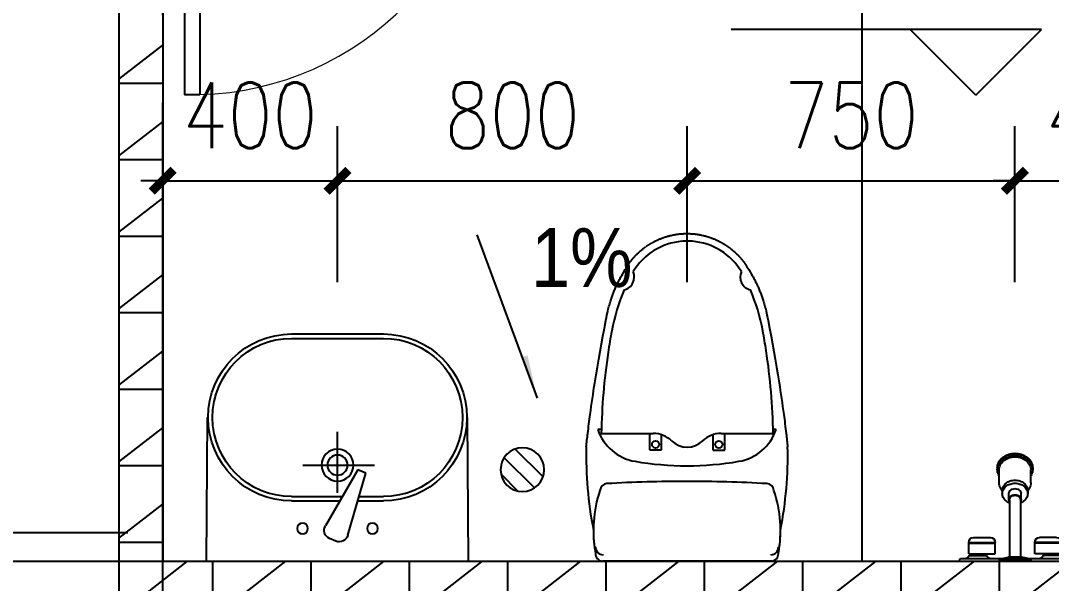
# Model space of a CAD drawing. Extents: x 718358 to 1668613, y -348838 to -159582.
# Drawn here: x 780510 to 782868, y -332244 to -330957 of the extents above; entities that cross this region are included whole.
import ezdxf

# ---------------------------------------------------------------- set-up
doc = ezdxf.new("R2010")
doc.units = 0
doc.header["$LTSCALE"] = 1000
doc.linetypes.add('DOTE', pattern=[2.42, 2, -0.2, 0.02, -0.2])
for name, color, linetype in [('建-厨卫用具', 66, 'Continuous'), ('建-墙体', 2, 'Continuous'), ('建-家具', 251, 'Continuous'), ('建-尺寸', 73, 'Continuous'), ('建-影线', 8, 'Continuous'), ('建-标高', 3, 'Continuous'), ('建-符号', 3, 'Continuous'), ('建-轴网', 14, 'DOTE'), ('建-门窗', 4, 'Continuous'), ('建-门窗-编号', 7, 'Continuous')]:
    doc.layers.add(name, color=color, linetype=linetype)
doc.styles.add('_TCH_DIM', font='gt单线西文.shx', dxfattribs={"width": 0.8, "bigfont": 'gt单线中文.shx'})
doc.styles.add('_TCH_WINDOW', font='gt单线西文.shx', dxfattribs={"height": 3.5, "bigfont": 'gt单线中文.shx'})
doc.styles.add('DIM_FONT', font='SIMPLEX.shx', dxfattribs={"width": 0.8, "bigfont": 'GBCBIG.shx'})
doc.dimstyles.new('DIMN50', dxfattribs={"dimscale": 0.5, "dimtxt": 300, "dimasz": 100, "dimexe": 250, "dimexo": 300, "dimgap": 150, "dimtad": 1, "dimdec": 0, "dimzin": 0, "dimdsep": 46, "dimtxsty": 'DIM_FONT', "dimblk": 'ARCHTICK', "dimcen": 0.09, "dimdle": 1, "dimclrt": 7, "dimazin": 2, "dimtfac": 1, "dimtdec": 0, "dimtix": 1, "dimtmove": 2, "dimatfit": 3, "dimldrblk": 'ARCHTICK', "dimfxl": 1, "dimtolj": 1, "dimtzin": 0, "dimarcsym": 0})
pattern_1 = [(0, (0, 0), (0, 175), []), (37.875, (200, 0), (-84.807639, 109.038328), []), (90, (200, 0), (-225, 1e-14), [])]

# ---------------------------------------------------------------- blocks, each defined once
blk = doc.blocks.new('454545646857')
at = {"layer": '建-家具'}
for p, q in [((6042.6, -65842.8), (6042.6, -65422.8)), ((7706.5, -65422.8), (6042.6, -65422.8)), ((7706.5, -65842.8), (7706.5, -65422.8)), ((6552.1, -65525.3), (6477, -65525.3)), ((6488.8, -65515.3), (6488.8, -65585.3)), ((7203.5, -65525.3), (7128.3, -65525.3)), ((7188.8, -65515.3), (7188.8, -65585.3)), ((6338.8, -65546.9), (6338.8, -65696.1)), ((7338.8, -65558.4), (7338.8, -65706.6)), ((7373, -65575.3), (6307.5, -65575.3)), ((6307.5, -65675.3), (7373, -65675.3)), ((6488.8, -65735.3), (6488.8, -65665.3)), ((7188.8, -65735.3), (7188.8, -65665.3)), ((6552.1, -65725.3), (6477, -65725.3)), ((7203.5, -65725.3), (7128.3, -65725.3)), ((7726.5, -65822.8), (6022.6, -65822.8))]:
    blk.add_line(p, q, dxfattribs=at)
for centre, start, end in [((6838.8, -64054.8), 258.0596, 282.1127), ((6838.8, -67195.9), 77.8873, 101.9404)]:
    blk.add_arc(centre, 1500.8, start, end, dxfattribs=at)
blk = doc.blocks.new('wash04')
at = {"layer": '建-厨卫用具'}
for p, q in [((-5.5, 113.5), (-5.5, 28.3)), ((0, 115.5), (-4.6, 114.6)), ((0, 115.5), (0, 33)), ((-49.2, 86.4), (-49.2, 51.2)), ((-15.1, 96.2), (-39.3, 96.2)), ((-15.1, 96.2), (-15.1, 41.3)), ((-12.1, 93.5), (-15.1, 93.5)), ((-11.7, 94.4), (-7.5, 97.9)), ((-12.1, 60.5), (-15.1, 60.5)), ((-11.7, 59.6), (-7.5, 56.1)), ((-194.5, 36.9), (-190.5, 36.9)), ((-163, 33), (-190, 33)), ((-146.8, 26.4), (-140.8, 26.4)), ((-15.1, 41.3), (-39.3, 41.3)), ((-4.4, 33), (-8.8, 14.3)), ((-4.4, 33), (0, 33)), ((-4.4, -33), (-4.4, 33)), ((0, -33), (0, 33)), ((-128.1, 12.7), (-140.8, 12.7)), ((-128.1, 11.3), (-8.8, 11.3)), ((-8.8, -14.3), (-8.8, 14.3)), ((-128.1, -12.6), (-140.8, -12.6)), ((-128.1, -11.3), (-8.8, -11.3)), ((-4.4, -33), (-8.8, -14.3)), ((-194.5, -36.8), (-190.5, -36.8)), ((-163, -33), (-190, -33)), ((-146.8, -26.4), (-140.8, -26.4)), ((-15.1, -41.2), (-39.3, -41.2)), ((-15.1, -96.2), (-15.1, -41.2)), ((-5.5, -28.3), (-5.5, -113.5)), ((-4.4, -33), (0, -33)), ((0, -33), (0, -115.5)), ((-49.2, -86.3), (-49.2, -51.1)), ((-12.1, -60.5), (-15.1, -60.5)), ((-11.7, -59.6), (-7.5, -56.1)), ((-15.1, -96.2), (-39.3, -96.2)), ((-12.1, -93.5), (-15.1, -93.5)), ((-11.7, -94.4), (-7.5, -97.9)), ((0, -115.5), (-4.6, -114.5))]:
    blk.add_line(p, q, dxfattribs=at)
at = {"layer": '建-厨卫用具', "color": 8}
for p, q in [((-39.3, 96.2), (-39.3, 41.3)), ((-38.8, 96.2), (-38.8, 41.3)), ((-37.7, 96.2), (-37.7, 41.3)), ((-12.1, 93.5), (-12.1, 60.5)), ((-39.3, -96.2), (-39.3, -41.2)), ((-38.8, -96.2), (-38.8, -41.2)), ((-37.7, -96.2), (-37.7, -41.2)), ((-12.1, -93.5), (-12.1, -60.5))]:
    blk.add_line(p, q, dxfattribs=at)
at = {"layer": '建-厨卫用具'}
for centre, radius, start, end in [((-4.4, 113.5), 1.1, 101.3099, 180), ((-39.3, 86.4), 9.9, 90, 180), ((-11, 93.5), 1.1, 129.8056, 180), ((-11, 102.1), 5.5, 309.8056, 0), ((-39.3, 51.2), 9.9, 180, 270), ((-11, 60.5), 1.1, 180, 230.1944), ((-11, 51.9), 5.5, 0, 50.1944), ((-185.9, 2.7), 37.5, 141.5015, 161.7649), ((-181.9, 2.7), 37.5, 141.5015, 161.7649), ((-191.2, 6.9), 30.8, 117.509, 141.5015), ((-183.3, 2.2), 33.4, 140.6773, 161.2577), ((-187.1, 6.9), 30.8, 117.509, 141.5015), ((-187.4, 5.5), 28.1, 116.824, 140.6773), ((-194.5, 13.3), 23.5, 90, 117.509), ((-190.5, 13.3), 23.5, 90, 117.509), ((-190, 10.7), 22.3, 90, 116.824), ((-190.5, 13.3), 23.5, 62.491, 90), ((-193.8, 6.9), 30.8, 58.0154, 62.491), ((-163, 10.7), 22.3, 63.176, 90), ((-145, 4.4), 22.5, 116.824, 140.6773), ((-138.7, 4.4), 22.5, 116.824, 140.6773), ((-147.1, 8.6), 17.8, 90, 116.824), ((-165.6, 5.5), 28.1, 47.966, 63.176), ((-140.8, 8.6), 17.8, 90, 116.824), ((-147.1, 8.6), 17.8, 89.0775, 90), ((-140.8, 8.6), 17.8, 63.176, 90), ((-142.8, 4.4), 22.5, 39.3227, 63.176), ((-184.4, 0), 40.2, 161.2577, 180), ((-184.4, 0), 40.2, 180, 198.7423), ((-190.8, 2.2), 33.4, 149.8929, 161.2577), ((-173.6, 0), 46.2, 161.7649, 180), ((-173.6, 0), 46.2, 180, 198.2351), ((-176.8, 0), 40.2, 161.2577, 180), ((-176.8, 0), 40.2, 180, 198.7423), ((-136.6, 0), 32.1, 161.2577, 180), ((-141.7, 1.7), 26.7, 140.6773, 161.2577), ((-130.2, 0), 32.1, 161.2577, 180), ((-130.2, 0), 32.1, 180, 198.7423), ((-135.4, 1.7), 26.7, 140.6773, 161.2577), ((-135.7, 0), 15.4, 161.2577, 180), ((-135.7, 0), 15.4, 180, 198.7423), ((-138.2, 0.8), 12.8, 140.6773, 161.2577), ((-139.8, 2.1), 10.8, 116.824, 140.6773), ((-140.8, 4.1), 8.55, 90, 116.824), ((-123.1, 0), 15.4, 161.2577, 180), ((-125.6, 0.8), 12.8, 140.6773, 161.2577), ((-123.6, 0), 13.7, 161.2577, 180), ((-123.6, 0), 13.7, 180, 198.7423), ((-125.8, 0.7), 11.4, 140.6773, 161.2577), ((-127.1, 2.1), 10.8, 116.824, 140.6773), ((-127.2, 1.9), 9.6, 116.824, 140.6773), ((-128.1, 4.1), 8.55, 90, 116.824), ((-128.1, 3.7), 7.62, 90, 116.824), ((-128.1, 4.1), 8.55, 63.176, 90), ((-146.1, 1.7), 26.7, 20.9061, 39.3227), ((-129.1, 2.1), 10.8, 58.2231, 63.176), ((-190.8, -2.2), 33.4, 198.7423, 210.1071), ((-185.9, -2.7), 37.5, 198.2351, 218.4985), ((-181.9, -2.7), 37.5, 198.2351, 218.4985), ((-183.3, -2.2), 33.4, 198.7423, 219.3227), ((-136.6, 0), 32.1, 180, 198.7423), ((-141.7, -1.7), 26.7, 198.7423, 219.3227), ((-145, -4.4), 22.5, 219.3227, 243.176), ((-135.4, -1.7), 26.7, 198.7423, 219.3227), ((-138.7, -4.4), 22.5, 219.3227, 243.176), ((-138.2, -0.8), 12.8, 198.7423, 219.3227), ((-139.8, -2.1), 10.8, 219.3227, 243.176), ((-140.8, -4.1), 8.55, 243.176, 270), ((-123.1, 0), 15.4, 180, 198.7423), ((-125.6, -0.8), 12.8, 198.7423, 219.3227), ((-125.8, -0.7), 11.4, 198.7423, 219.3227), ((-127.1, -2.1), 10.8, 219.3227, 243.176), ((-127.2, -1.9), 9.6, 219.3227, 243.176), ((-142.8, -4.4), 22.5, 296.824, 320.6773), ((-128.1, -4.1), 8.55, 243.176, 270), ((-128.1, -3.7), 7.62, 243.176, 270), ((-128.1, -4.1), 8.55, 270, 296.824), ((-146.1, -1.7), 26.7, 320.6773, 339.0939), ((-129.1, -2.1), 10.8, 296.824, 301.7769), ((-191.2, -6.9), 30.8, 218.4985, 242.491), ((-210.5, -29.4), 1.7, 32.24, 179.2343), ((-187.1, -6.9), 30.8, 218.4985, 242.491), ((-187.4, -5.5), 28.1, 219.3227, 243.176), ((-194.5, -13.3), 23.5, 242.491, 270), ((-190.5, -13.3), 23.5, 242.491, 270), ((-190, -10.7), 22.3, 243.176, 270), ((-190.5, -13.3), 23.5, 270, 297.509), ((-193.8, -6.9), 30.8, 297.509, 301.9846), ((-163, -10.7), 22.3, 270, 296.824), ((-147.1, -8.6), 17.8, 243.176, 270), ((-165.6, -5.5), 28.1, 296.824, 312.034), ((-140.8, -8.6), 17.8, 243.176, 270), ((-147.1, -8.6), 17.8, 270, 270.9225), ((-140.8, -8.6), 17.8, 270, 296.824), ((-39.3, -51.1), 9.9, 90, 180), ((-11, -60.5), 1.1, 129.8056, 180), ((-11, -51.9), 5.5, 309.8056, 0), ((-39.3, -86.3), 9.9, 180, 270), ((-11, -93.5), 1.1, 180, 230.1944), ((-11, -102.1), 5.5, 0, 50.1944), ((-4.4, -113.5), 1.1, 180, 258.6901)]:
    blk.add_arc(centre, radius, start, end, dxfattribs=at)
at = {"layer": '建-厨卫用具', "color": 8}
for centre, radius, start, end in [((-215.8, 21.9), 1.91, 4.7667, 145.8586), ((-210.5, 29.4), 1.7, 180.7657, 327.76), ((-203.7, 27.2), 6.9, 74.9906, 120.7656), ((-177.6, 0), 46.2, 161.7649, 180), ((-177.6, 0), 46.2, 180, 198.2351), ((-221.5, 4.2), 2.39, 29.8338, 144.7935), ((-219.9, 14.7), 2.59, 217.5611, 319.1131), ((-221.5, -4.2), 2.39, 215.2065, 330.1662), ((-219.9, -14.7), 2.59, 40.8869, 142.4389), ((-215.8, -21.9), 1.91, 214.1414, 355.2333), ((-203.7, -27.2), 6.9, 239.2344, 285.0094)]:
    blk.add_arc(centre, radius, start, end, dxfattribs=at)
blk = doc.blocks.new('A$C28466982')
at = {"layer": '建-厨卫用具'}
h = blk.add_hatch(dxfattribs=at)
h.set_pattern_fill('ANSI31', color=256, scale=20, style=0)
h.set_pattern_definition([(45, (-61544.167, -20665.726), (-22.45064, 22.45064), [])])
edge = h.paths.add_edge_path()
edge.add_arc((50, 50), 50, 0, 360)
blk.add_circle((50, 50), 50, dxfattribs=at)
blk = doc.blocks.new('MT')
at = {"layer": '建-厨卫用具'}
for p, q in [((-193.5, 0), (193.5, 0)), ((-85.9, -292.3, 0), (-85.9, -254.8, 0)), ((-84.8, -253.7, 0), (-61.2, -253.7, 0)), ((-60.2, -254.8, 0), (-60.2, -289.7, 0)), ((58.2, -256.3, 0), (58.2, -289.3, 0)), ((84.4, -255.2, 0), (59.2, -255.2, 0)), ((85.4, -292.3, 0), (85.4, -256.3, 0)), ((-230, -265.8), (-230.4, -261.9)), ((-229.6, -269.6), (-230, -265.8)), ((-229.1, -273.4), (-229.6, -269.6)), ((-228.7, -277.2), (-229.1, -273.4)), ((-228.3, -281), (-228.7, -277.2)), ((-227.8, -284.8), (-228.3, -281)), ((228.3, -281), (227.8, -284.8)), ((228.7, -277.2), (228.3, -281)), ((229.1, -273.4), (228.7, -277.2)), ((229.6, -269.6), (229.1, -273.4)), ((230, -265.8), (229.6, -269.6)), ((230.4, -261.9), (230, -265.8)), ((-227.4, -288.6), (-227.8, -284.8)), ((-226.9, -292.4), (-227.4, -288.6)), ((-226.3, -297.8), (-226.9, -292.4)), ((-225.6, -303.2), (-226.3, -297.8)), ((-225, -308.6), (-225.6, -303.2)), ((-204, -301.6, 0), (-197.2, -301.6, 0)), ((-77.9, -292.3, 0), (-197.4, -292.3, 0)), ((195.9, -292.3, 0), (77, -292.3, 0)), ((195.7, -301.6, 0), (204, -301.6, 0)), ((225.6, -303.2), (225, -308.6)), ((226.3, -297.8), (225.6, -303.2)), ((226.9, -292.4), (226.3, -297.8)), ((227.4, -288.6), (226.9, -292.4)), ((227.8, -284.8), (227.4, -288.6)), ((-224.3, -314.1), (-225, -308.6)), ((-223.6, -319.5), (-224.3, -314.1)), ((-222.9, -324.9), (-223.6, -319.5)), ((-222.2, -330.3), (-222.9, -324.9)), ((222.9, -324.9), (222.2, -330.3)), ((223.6, -319.5), (222.9, -324.9)), ((224.3, -314.1), (223.6, -319.5)), ((225, -308.6), (224.3, -314.1)), ((-221.4, -335.8), (-222.2, -330.3)), ((-220.2, -344.9), (-221.4, -335.8)), ((-218.9, -354), (-220.2, -344.9)), ((220.2, -344.9), (218.9, -354)), ((221.4, -335.8), (220.2, -344.9)), ((222.2, -330.3), (221.4, -335.8)), ((-217.6, -363.1), (-218.9, -354)), ((-216.3, -372.2), (-217.6, -363.1)), ((-214.9, -381.3), (-216.3, -372.2)), ((216.3, -372.2), (214.9, -381.3)), ((217.6, -363.1), (216.3, -372.2)), ((218.9, -354), (217.6, -363.1)), ((-213.6, -390.4), (-214.9, -381.3)), ((-212.2, -399.5), (-213.6, -390.4)), ((-210.7, -408.6), (-212.2, -399.5)), ((212.2, -399.5), (210.7, -408.6)), ((213.6, -390.4), (212.2, -399.5)), ((214.9, -381.3), (213.6, -390.4)), ((-207.9, -426.5), (-210.7, -408.6)), ((210.7, -408.6), (207.9, -426.5)), ((-204.9, -444.3), (-207.9, -426.5)), ((-201.9, -462.1), (-204.9, -444.3)), ((204.9, -444.3), (201.9, -462.1)), ((207.9, -426.5), (204.9, -444.3)), ((-198.7, -479.9), (-201.9, -462.1)), ((201.9, -462.1), (198.7, -479.9)), ((-195.5, -497.6), (-198.7, -479.9)), ((198.7, -479.9), (195.5, -497.6)), ((-192.3, -515.4), (-195.5, -497.6)), ((-189, -533.2), (-192.3, -515.4)), ((192.3, -515.4), (189, -533.2)), ((195.5, -497.6), (192.3, -515.4)), ((-185.6, -550.9), (-189, -533.2)), ((189, -533.2), (185.6, -550.9)), ((-184.3, -557.4), (-185.6, -550.9)), ((-183.1, -563.2), (-184.3, -557.4)), ((-182, -568.2), (-183.1, -563.2)), ((183.1, -563.2), (182, -568.2)), ((184.3, -557.4), (183.1, -563.2)), ((185.6, -550.9), (184.3, -557.4)), ((-181, -572.6), (-182, -568.2)), ((-180.1, -576.6), (-181, -572.6)), ((-179.2, -580.1), (-180.1, -576.6)), ((-178.4, -583.2), (-179.2, -580.1)), ((-177.5, -586.1), (-178.4, -583.2)), ((-176.7, -588.9), (-177.5, -586.1)), ((-176, -591.6), (-176.7, -588.9)), ((176.7, -588.9), (176, -591.6)), ((177.5, -586.1), (176.7, -588.9)), ((178.4, -583.2), (177.5, -586.1)), ((179.2, -580.1), (178.4, -583.2)), ((180.1, -576.6), (179.2, -580.1)), ((181, -572.6), (180.1, -576.6)), ((182, -568.2), (181, -572.6)), ((-175.2, -594.1), (-176, -591.6)), ((-174.4, -596.5), (-175.2, -594.1)), ((-173.7, -598.9), (-174.4, -596.5)), ((-172.9, -601.2), (-173.7, -598.9)), ((-172.1, -603.4), (-172.9, -601.2)), ((-171.4, -605.6), (-172.1, -603.4)), ((-170.6, -607.9), (-171.4, -605.6)), ((-169.7, -610.1), (-170.6, -607.9)), ((-168.9, -612.3), (-169.7, -610.1)), ((-168, -614.5), (-168.9, -612.3)), ((168.9, -612.3), (168, -614.5)), ((169.7, -610.1), (168.9, -612.3)), ((170.6, -607.9), (169.7, -610.1)), ((171.4, -605.6), (170.6, -607.9)), ((172.1, -603.4), (171.4, -605.6)), ((172.9, -601.2), (172.1, -603.4)), ((173.7, -598.9), (172.9, -601.2)), ((174.4, -596.5), (173.7, -598.9)), ((175.2, -594.1), (174.4, -596.5)), ((176, -591.6), (175.2, -594.1)), ((-167.2, -616.7), (-168, -614.5)), ((-166.3, -618.9), (-167.2, -616.7)), ((-165.4, -621), (-166.3, -618.9)), ((-164.5, -623.2), (-165.4, -621)), ((-163.5, -625.4), (-164.5, -623.2)), ((-162.6, -627.6), (-163.5, -625.4)), ((-161.6, -629.8), (-162.6, -627.6)), ((-160.5, -632), (-161.6, -629.8)), ((-159.5, -634.3), (-160.5, -632)), ((-158.3, -636.7), (-159.5, -634.3)), ((-157.1, -639.2), (-158.3, -636.7)), ((158.3, -636.7), (157.1, -639.2)), ((159.5, -634.3), (158.3, -636.7)), ((160.5, -632), (159.5, -634.3)), ((161.6, -629.8), (160.5, -632)), ((162.6, -627.6), (161.6, -629.8)), ((163.5, -625.4), (162.6, -627.6)), ((164.5, -623.2), (163.5, -625.4)), ((165.4, -621), (164.5, -623.2)), ((166.3, -618.9), (165.4, -621)), ((167.2, -616.7), (166.3, -618.9)), ((168, -614.5), (167.2, -616.7)), ((-155.8, -641.7), (-157.1, -639.2)), ((-154.4, -644.4), (-155.8, -641.7)), ((-152.9, -647.3), (-154.4, -644.4)), ((-151.2, -650.5), (-152.9, -647.3)), ((-149.2, -654), (-151.2, -650.5)), ((-146.9, -658), (-149.2, -654)), ((-144.3, -662.4), (-146.9, -658)), ((146.9, -658), (144.3, -662.4)), ((149.2, -654), (146.9, -658)), ((151.2, -650.5), (149.2, -654)), ((152.9, -647.3), (151.2, -650.5)), ((154.4, -644.4), (152.9, -647.3)), ((155.8, -641.7), (154.4, -644.4)), ((157.1, -639.2), (155.8, -641.7)), ((-141.3, -667.4), (-144.3, -662.4)), ((-137.8, -673.1), (-141.3, -667.4)), ((-136.5, -675.1), (-137.8, -673.1)), ((-135.4, -676.9), (-136.5, -675.1)), ((-134.4, -678.4), (-135.4, -676.9)), ((-133.5, -679.8), (-134.4, -678.4)), ((-132.7, -681), (-133.5, -679.8)), ((-131.9, -682.1), (-132.7, -681)), ((-131.3, -683), (-131.9, -682.1)), ((-130.6, -683.9), (-131.3, -683)), ((131.3, -683), (130.6, -683.9)), ((131.9, -682.1), (131.3, -683)), ((132.7, -681), (131.9, -682.1)), ((133.5, -679.8), (132.7, -681)), ((134.4, -678.4), (133.5, -679.8)), ((135.4, -676.9), (134.4, -678.4)), ((136.5, -675.1), (135.4, -676.9)), ((137.8, -673.1), (136.5, -675.1)), ((141.3, -667.4), (137.8, -673.1)), ((144.3, -662.4), (141.3, -667.4)), ((-130, -684.8), (-130.6, -683.9)), ((-129.4, -685.6), (-130, -684.8)), ((-128.9, -686.3), (-129.4, -685.6)), ((-128.3, -687), (-128.9, -686.3)), ((-127.8, -687.7), (-128.3, -687)), ((-127.2, -688.4), (-127.8, -687.7)), ((-126.7, -689.1), (-127.2, -688.4)), ((-126.2, -689.7), (-126.7, -689.1)), ((-125.7, -690.4), (-126.2, -689.7)), ((-125.1, -691), (-125.7, -690.4)), ((-124.6, -691.7), (-125.1, -691)), ((-124.1, -692.3), (-124.6, -691.7)), ((-123.5, -693), (-124.1, -692.3)), ((-123, -693.6), (-123.5, -693)), ((-122.4, -694.2), (-123, -693.6)), ((-121.9, -694.9), (-122.4, -694.2)), ((-121.3, -695.5), (-121.9, -694.9)), ((-120.7, -696.1), (-121.3, -695.5)), ((-120.2, -696.7), (-120.7, -696.1)), ((-119.6, -697.4), (-120.2, -696.7)), ((-118.9, -698), (-119.6, -697.4)), ((-118.3, -698.7), (-118.9, -698)), ((-117.6, -699.4), (-118.3, -698.7)), ((-116.9, -700.1), (-117.6, -699.4)), ((-116.1, -700.9), (-116.9, -700.1)), ((-115.3, -701.7), (-116.1, -700.9)), ((-114.4, -702.6), (-115.3, -701.7)), ((-113.4, -703.6), (-114.4, -702.6)), ((-112.2, -704.7), (-113.4, -703.6)), ((-110.9, -705.9), (-112.2, -704.7)), ((-109.3, -707.3), (-110.9, -705.9)), ((-107.6, -708.9), (-109.3, -707.3)), ((109.3, -707.3), (107.6, -708.9)), ((110.9, -705.9), (109.3, -707.3)), ((112.2, -704.7), (110.9, -705.9)), ((113.4, -703.6), (112.2, -704.7)), ((114.4, -702.6), (113.4, -703.6)), ((115.3, -701.7), (114.4, -702.6)), ((116.1, -700.9), (115.3, -701.7)), ((116.9, -700.1), (116.1, -700.9)), ((117.6, -699.4), (116.9, -700.1)), ((118.3, -698.7), (117.6, -699.4)), ((118.9, -698), (118.3, -698.7)), ((119.6, -697.4), (118.9, -698)), ((120.2, -696.7), (119.6, -697.4)), ((120.7, -696.1), (120.2, -696.7)), ((121.3, -695.5), (120.7, -696.1)), ((121.9, -694.9), (121.3, -695.5)), ((122.4, -694.2), (121.9, -694.9)), ((123, -693.6), (122.4, -694.2)), ((123.5, -693), (123, -693.6)), ((124.1, -692.3), (123.5, -693)), ((124.6, -691.7), (124.1, -692.3)), ((125.1, -691), (124.6, -691.7)), ((125.7, -690.4), (125.1, -691)), ((126.2, -689.7), (125.7, -690.4)), ((126.7, -689.1), (126.2, -689.7)), ((127.2, -688.4), (126.7, -689.1)), ((127.8, -687.7), (127.2, -688.4)), ((128.3, -687), (127.8, -687.7)), ((128.9, -686.3), (128.3, -687)), ((129.4, -685.6), (128.9, -686.3)), ((130, -684.8), (129.4, -685.6)), ((130.6, -683.9), (130, -684.8)), ((-105.7, -710.5), (-107.6, -708.9)), ((-104, -712), (-105.7, -710.5)), ((-102.5, -713.3), (-104, -712)), ((-101.2, -714.4), (-102.5, -713.3)), ((-100, -715.3), (-101.2, -714.4)), ((-99, -716.2), (-100, -715.3)), ((-98, -717), (-99, -716.2)), ((-97.1, -717.7), (-98, -717)), ((-96.2, -718.3), (-97.1, -717.7)), ((-95.4, -718.9), (-96.2, -718.3)), ((-94.6, -719.5), (-95.4, -718.9)), ((-93.8, -720.1), (-94.6, -719.5)), ((-93, -720.7), (-93.8, -720.1)), ((-92.3, -721.2), (-93, -720.7)), ((-91.5, -721.7), (-92.3, -721.2)), ((-90.8, -722.2), (-91.5, -721.7)), ((-90, -722.7), (-90.8, -722.2)), ((-89.3, -723.2), (-90, -722.7)), ((-88.5, -723.7), (-89.3, -723.2)), ((-87.8, -724.2), (-88.5, -723.7)), ((-87, -724.7), (-87.8, -724.2)), ((-86.3, -725.1), (-87, -724.7)), ((-85.5, -725.6), (-86.3, -725.1)), ((-84.8, -726.1), (-85.5, -725.6)), ((-84, -726.5), (-84.8, -726.1)), ((-83.2, -727), (-84, -726.5)), ((-82.4, -727.4), (-83.2, -727)), ((-81.6, -727.9), (-82.4, -727.4)), ((-80.8, -728.4), (-81.6, -727.9)), ((-79.9, -728.9), (-80.8, -728.4)), ((-79, -729.4), (-79.9, -728.9)), ((-78, -729.9), (-79, -729.4)), ((-77, -730.4), (-78, -729.9)), ((-75.9, -731), (-77, -730.4)), ((-74.7, -731.6), (-75.9, -731)), ((75.9, -731), (74.7, -731.6)), ((77, -730.4), (75.9, -731)), ((78, -729.9), (77, -730.4)), ((79, -729.4), (78, -729.9)), ((79.9, -728.9), (79, -729.4)), ((80.8, -728.4), (79.9, -728.9)), ((81.6, -727.9), (80.8, -728.4)), ((82.4, -727.4), (81.6, -727.9)), ((83.2, -727), (82.4, -727.4)), ((84, -726.5), (83.2, -727)), ((84.8, -726.1), (84, -726.5)), ((85.5, -725.6), (84.8, -726.1)), ((86.3, -725.1), (85.5, -725.6)), ((87, -724.7), (86.3, -725.1)), ((87.8, -724.2), (87, -724.7)), ((88.5, -723.7), (87.8, -724.2)), ((89.3, -723.2), (88.5, -723.7)), ((90, -722.7), (89.3, -723.2)), ((90.8, -722.2), (90, -722.7)), ((91.5, -721.7), (90.8, -722.2)), ((92.3, -721.2), (91.5, -721.7)), ((93, -720.7), (92.3, -721.2)), ((94.6, -719.5), (93.8, -720.1)), ((95.4, -718.9), (94.6, -719.5)), ((96.2, -718.3), (95.4, -718.9)), ((97.1, -717.7), (96.2, -718.3)), ((98, -717), (97.1, -717.7)), ((99, -716.2), (98, -717)), ((100, -715.3), (99, -716.2)), ((101.2, -714.4), (100, -715.3)), ((102.5, -713.3), (101.2, -714.4)), ((104, -712), (102.5, -713.3)), ((105.7, -710.5), (104, -712)), ((107.6, -708.9), (105.7, -710.5)), ((-73.3, -732.3), (-74.7, -731.6)), ((-71.8, -733), (-73.3, -732.3)), ((-70, -733.8), (-71.8, -733)), ((-68, -734.8), (-70, -733.8)), ((-65.7, -735.8), (-68, -734.8)), ((-63.7, -736.7), (-65.7, -735.8)), ((-61.9, -737.4), (-63.7, -736.7)), ((-60.3, -738.1), (-61.9, -737.4)), ((-58.9, -738.7), (-60.3, -738.1)), ((-57.7, -739.2), (-58.9, -738.7)), ((-56.6, -739.6), (-57.7, -739.2)), ((-55.6, -740), (-56.6, -739.6)), ((-54.6, -740.3), (-55.6, -740)), ((-53.7, -740.7), (-54.6, -740.3)), ((-52.9, -741), (-53.7, -740.7)), ((-52, -741.3), (-52.9, -741)), ((-51.2, -741.5), (-52, -741.3)), ((-50.3, -741.8), (-51.2, -741.5)), ((-49.5, -742.1), (-50.3, -741.8)), ((-48.6, -742.4), (-49.5, -742.1)), ((-47.7, -742.6), (-48.6, -742.4)), ((-46.7, -742.9), (-47.7, -742.6)), ((-45.7, -743.2), (-46.7, -742.9)), ((-44.5, -743.5), (-45.7, -743.2)), ((-43.2, -743.9), (-44.5, -743.5)), ((-41.8, -744.3), (-43.2, -743.9)), ((-40.1, -744.7), (-41.8, -744.3)), ((-38.2, -745.1), (-40.1, -744.7)), ((-36, -745.6), (-38.2, -745.1)), ((-33.6, -746.2), (-36, -745.6)), ((-31.4, -746.6), (-33.6, -746.2)), ((-29.5, -747), (-31.4, -746.6)), ((-27.7, -747.4), (-29.5, -747)), ((-26.2, -747.7), (-27.7, -747.4)), ((-24.9, -747.9), (-26.2, -747.7)), ((-23.6, -748.1), (-24.9, -747.9)), ((-22.5, -748.3), (-23.6, -748.1)), ((-21.4, -748.4), (-22.5, -748.3)), ((-20.3, -748.6), (-21.4, -748.4)), ((-19.3, -748.7), (-20.3, -748.6)), ((-18.3, -748.8), (-19.3, -748.7)), ((-17.3, -748.9), (-18.3, -748.8)), ((-16.2, -749), (-17.3, -748.9)), ((-15.2, -749.1), (-16.2, -749)), ((-14, -749.2), (-15.2, -749.1)), ((-12.9, -749.3), (-14, -749.2)), ((-11.6, -749.4), (-12.9, -749.3)), ((-10.2, -749.5), (-11.6, -749.4)), ((-8.6, -749.5), (-10.2, -749.5)), ((-6.9, -749.6), (-8.6, -749.5)), ((-4.9, -749.6), (-6.9, -749.6)), ((-2.6, -749.7), (-4.9, -749.6)), ((0, -749.7), (-2.6, -749.7)), ((2.6, -749.7), (0, -749.7)), ((4.9, -749.6), (2.6, -749.7)), ((6.9, -749.6), (4.9, -749.6)), ((8.6, -749.5), (6.9, -749.6)), ((10.2, -749.5), (8.6, -749.5)), ((11.6, -749.4), (10.2, -749.5)), ((12.9, -749.3), (11.6, -749.4)), ((14, -749.2), (12.9, -749.3)), ((15.2, -749.1), (14, -749.2)), ((16.2, -749), (15.2, -749.1)), ((17.3, -748.9), (16.2, -749)), ((18.3, -748.8), (17.3, -748.9)), ((19.3, -748.7), (18.3, -748.8)), ((20.3, -748.6), (19.3, -748.7)), ((21.4, -748.4), (20.3, -748.6)), ((22.5, -748.3), (21.4, -748.4)), ((23.6, -748.1), (22.5, -748.3)), ((24.9, -747.9), (23.6, -748.1)), ((26.2, -747.7), (24.9, -747.9)), ((27.7, -747.4), (26.2, -747.7)), ((29.5, -747), (27.7, -747.4)), ((31.4, -746.6), (29.5, -747)), ((33.6, -746.2), (31.4, -746.6)), ((36, -745.6), (33.6, -746.2)), ((38.2, -745.1), (36, -745.6)), ((40.1, -744.7), (38.2, -745.1)), ((41.8, -744.3), (40.1, -744.7)), ((43.2, -743.9), (41.8, -744.3)), ((44.5, -743.5), (43.2, -743.9)), ((45.7, -743.2), (44.5, -743.5)), ((46.7, -742.9), (45.7, -743.2)), ((47.7, -742.6), (46.7, -742.9)), ((48.6, -742.4), (47.7, -742.6)), ((49.5, -742.1), (48.6, -742.4)), ((50.3, -741.8), (49.5, -742.1)), ((51.2, -741.5), (50.3, -741.8)), ((52, -741.3), (51.2, -741.5)), ((52.9, -741), (52, -741.3)), ((53.7, -740.7), (52.9, -741)), ((54.6, -740.3), (53.7, -740.7)), ((55.6, -740), (54.6, -740.3)), ((56.6, -739.6), (55.6, -740)), ((57.7, -739.2), (56.6, -739.6)), ((58.9, -738.7), (57.7, -739.2)), ((60.3, -738.1), (58.9, -738.7)), ((61.9, -737.4), (60.3, -738.1)), ((63.7, -736.7), (61.9, -737.4)), ((65.7, -735.8), (63.7, -736.7)), ((68, -734.8), (65.7, -735.8)), ((70, -733.8), (68, -734.8)), ((71.8, -733), (70, -733.8)), ((73.3, -732.3), (71.8, -733)), ((73.7, -732), (72.9, -732.5)), ((74.7, -731.6), (73.3, -732.3))]:
    blk.add_line(p, q, dxfattribs=at)
for centre, radius in [((-73.1, -267.4, 0), 8.36), ((71.6, -267.4, 0), 8.27)]:
    blk.add_circle(centre, radius, dxfattribs=at)
for centre, radius, start, end in [((192, -17.1), 17.1, 357.045, 84.9042), ((68.3, -71, 0), 282.4, 169.1623, 198.8128), ((68.3, -71), 282.4, 169.1623, 180.2252), ((-192, -17.1), 17.1, 95.0958, 182.955), ((-192, -32.1, 0), 17.1, 90, 182.955), ((192, -32.1, 0), 17.1, 357.045, 90), ((-68.3, -71, 0), 282.4, 341.1872, 10.8377), ((-68.3, -71), 282.4, 359.7748, 10.8377), ((654.1, -242.1), 884.7, 168.9279, 181.2884), ((-654.1, -242.1), 884.7, 358.7116, 11.0721), ((-182, -160.6, 0), 17.1, 185.0205, 266.767), ((182, -160.6, 0), 17.1, 273.233, 354.9795), ((0, 3061.2, 0), 3244, 266.7671, 270), ((0, 3061.2, 0), 3244, 270, 273.2329), ((-100.6, -336, 0), 108.9, 99.6222, 161.5603), ((0, -919.8, 0), 701.3, 80.2439, 99.7561), ((100.6, -336, 0), 108.9, 18.4397, 80.3778), ((-84.8, -254.8, 0), 1.04, 90, 180), ((-61.2, -254.8, 0), 1.04, 0, 90), ((59.2, -256.3, 0), 1.04, 90, 180), ((84.4, -256.3, 0), 1.04, 0, 90), ((-77.9, -231.8, 0), 60.6, 270, 313.8369), ((-0.5, -312.4, 0), 51.3, 46.1631, 133.8369), ((77, -231.8, 0), 60.6, 226.1631, 270), ((1205.1, -268.4, 0), 1402.7, 180.9766, 188.7648), ((-1206.6, -268.4, 0), 1402.7, 351.4194, 359.0234), ((1205.1, -268.4, 0), 1402.7, 188.7648, 190.6402), ((-1206.6, -268.4, 0), 1402.7, 349.3598, 351.4194), ((270.6, -444, 0), 451.8, 190.6402, 203.0464), ((-272.1, -444, 0), 451.8, 336.9536, 349.3598), ((-152.5, -650.5, 0), 30.5, 336.2283, 76.1176), ((151, -650.5, 0), 30.5, 103.8824, 203.7717), ((-1.1, -588.5, 0), 144, 211.0111, 265.4041), ((-0.4, -588.5, 0), 144, 274.5959, 328.9889), ((-1.1, -588.5, 0), 144, 265.4041, 270.1395), ((-0.4, -588.5, 0), 144, 269.8605, 275.0165)]:
    blk.add_arc(centre, radius, start, end, dxfattribs=at)
blk = doc.blocks.new('汤尼克半挂盆(600X520)')
at = {"layer": '建-厨卫用具'}
for p, q in [((-300, 0), (-297.5, -329)), ((-300, 0), (300, 0)), ((300, 0), (297.5, -329)), ((-3.6, -45.9), (-18.4, -52.2)), ((23.7, -59.5), (65, -201.4)), ((46.6, -209.3), (-27.4, -81.4)), ((-105, -138), (5.3, -138)), ((46.5, -138), (105, -138)), ((-105, -148), (11.1, -148)), ((0, -156.7), (0, -296.3)), ((49.4, -148), (105, -148)), ((65, -201.4), (46.6, -209.3)), ((-79.6, -220), (84.6, -220)), ((-105, -510), (105, -510)), ((-105, -520), (105, -520))]:
    blk.add_line(p, q, dxfattribs=at)
for centre, radius in [((-80, -75), 12.5), ((80, -75), 12.5), ((0, -220), 36.5), ((0, -220), 23)]:
    blk.add_circle(centre, radius, dxfattribs=at)
for centre, radius, start, end in [((4.2, -64.3), 20, 13.6774, 113.1397), ((-10.6, -70.6), 20, 113.1397, 212.602), ((-105, -329), 191, 90, 270), ((105, -329), 191, 270, 90), ((-105, -329), 181, 90, 270), ((105, -329), 181, 270, 90)]:
    blk.add_arc(centre, radius, start, end, dxfattribs=at)
blk = doc.blocks.new('$TCHSYS$DOOR2D')
for p, q in [((0.45, 0.975), (0.5, 0.975)), ((0.45, 0), (0.45, 0.975)), ((0.5, 0), (0.5, 0.975)), ((0.5, 0), (0.45, 0))]:
    blk.add_line(p, q)
at = {"lineweight": 13}
blk.add_arc((0.475, 0), 0.975, 91.4693, 180, dxfattribs=at)
blk = doc.blocks.new('_ArchTick')
at = {"color": 0, "linetype": 'ByBlock', "const_width": 0.4}
blk.add_lwpolyline([(-0.5, -0.5), (0.5, 0.5)], dxfattribs=at)
blk = doc.blocks.new('*D371')
at = {"layer": 'Defpoints', "color": 0, "transparency": 16777216}
for p in [(783235.2, -331323.3), (782785.2, -331705.2), (783235.2, -331705.2)]:
    blk.add_point(p, dxfattribs=at)
at = {"layer": '建-尺寸', "color": 0, "lineweight": -2, "transparency": 16777216}
for p, q in [((782785.2, -331555.2), (782785.2, -331198.3)), ((783235.2, -331555.2), (783235.2, -331198.3)), ((782785.2, -331323.3), (782735.2, -331323.3)), ((782785.2, -331323.3), (783235.2, -331323.3)), ((783235.2, -331323.3), (783285.2, -331323.3))]:
    blk.add_line(p, q, dxfattribs=at)
at = {"layer": '建-尺寸', "color": 0, "lineweight": -2, "transparency": 16777216, "xscale": 50, "yscale": 50, "zscale": 50}
blk.add_blockref('_ArchTick', (782785.2, -331323.3), dxfattribs=at)
at = {"layer": '建-尺寸', "color": 0, "lineweight": -2, "transparency": 16777216, "xscale": 50, "yscale": 50, "zscale": 50, "rotation": 180}
blk.add_blockref('_ArchTick', (783235.2, -331323.3), dxfattribs=at)
at = {"layer": '建-尺寸', "color": 7, "transparency": 16777216, "insert": (783010.2, -331173.3), "char_height": 150, "attachment_point": 5, "style": 'DIM_FONT'}
blk.add_mtext('\\A1;450', dxfattribs=at)
blk = doc.blocks.new('*D372')
at = {"layer": 'Defpoints', "color": 0, "transparency": 16777216}
for p in [(782785.2, -331323.3), (782035.2, -331705.2), (782785.2, -331705.2)]:
    blk.add_point(p, dxfattribs=at)
at = {"layer": '建-尺寸', "color": 0, "lineweight": -2, "transparency": 16777216}
for p, q in [((782035.2, -331555.2), (782035.2, -331198.3)), ((782785.2, -331555.2), (782785.2, -331198.3)), ((782034.7, -331323.3), (782785.7, -331323.3))]:
    blk.add_line(p, q, dxfattribs=at)
at = {"layer": '建-尺寸', "color": 0, "lineweight": -2, "transparency": 16777216, "xscale": 50, "yscale": 50, "zscale": 50, "rotation": 180}
blk.add_blockref('_ArchTick', (782035.2, -331323.3), dxfattribs=at)
at = {"layer": '建-尺寸', "color": 0, "lineweight": -2, "transparency": 16777216, "xscale": 50, "yscale": 50, "zscale": 50}
blk.add_blockref('_ArchTick', (782785.2, -331323.3), dxfattribs=at)
at = {"layer": '建-尺寸', "color": 7, "transparency": 16777216, "insert": (782410.2, -331173.3), "char_height": 150, "attachment_point": 5, "style": 'DIM_FONT'}
blk.add_mtext('\\A1;750', dxfattribs=at)
blk = doc.blocks.new('*D373')
at = {"layer": 'Defpoints', "color": 0, "transparency": 16777216}
for p in [(782035.2, -331323.3), (781235.2, -331705.2), (782035.2, -331705.2)]:
    blk.add_point(p, dxfattribs=at)
at = {"layer": '建-尺寸', "color": 0, "lineweight": -2, "transparency": 16777216}
for p, q in [((781235.2, -331555.2), (781235.2, -331198.3)), ((782035.2, -331555.2), (782035.2, -331198.3)), ((781234.7, -331323.3), (782035.7, -331323.3))]:
    blk.add_line(p, q, dxfattribs=at)
at = {"layer": '建-尺寸', "color": 0, "lineweight": -2, "transparency": 16777216, "xscale": 50, "yscale": 50, "zscale": 50, "rotation": 180}
blk.add_blockref('_ArchTick', (781235.2, -331323.3), dxfattribs=at)
at = {"layer": '建-尺寸', "color": 0, "lineweight": -2, "transparency": 16777216, "xscale": 50, "yscale": 50, "zscale": 50}
blk.add_blockref('_ArchTick', (782035.2, -331323.3), dxfattribs=at)
at = {"layer": '建-尺寸', "color": 7, "transparency": 16777216, "insert": (781635.2, -331173.3), "char_height": 150, "attachment_point": 5, "style": 'DIM_FONT'}
blk.add_mtext('\\A1;800', dxfattribs=at)
blk = doc.blocks.new('*D374')
at = {"layer": 'Defpoints', "color": 0, "transparency": 16777216}
for p in [(781235.2, -331323.3), (780835.2, -331705.2), (781235.2, -331705.2)]:
    blk.add_point(p, dxfattribs=at)
at = {"layer": '建-尺寸', "color": 0, "lineweight": -2, "transparency": 16777216}
for p, q in [((780835.2, -331555.2), (780835.2, -331198.3)), ((781235.2, -331555.2), (781235.2, -331198.3)), ((780835.2, -331323.3), (780785.2, -331323.3)), ((780835.2, -331323.3), (781235.2, -331323.3)), ((781235.2, -331323.3), (781285.2, -331323.3))]:
    blk.add_line(p, q, dxfattribs=at)
at = {"layer": '建-尺寸', "color": 0, "lineweight": -2, "transparency": 16777216, "xscale": 50, "yscale": 50, "zscale": 50}
blk.add_blockref('_ArchTick', (780835.2, -331323.3), dxfattribs=at)
at = {"layer": '建-尺寸', "color": 0, "lineweight": -2, "transparency": 16777216, "xscale": 50, "yscale": 50, "zscale": 50, "rotation": 180}
blk.add_blockref('_ArchTick', (781235.2, -331323.3), dxfattribs=at)
at = {"layer": '建-尺寸', "color": 7, "transparency": 16777216, "insert": (781035.2, -331173.3), "char_height": 150, "attachment_point": 5, "style": 'DIM_FONT'}
blk.add_mtext('\\A1;400', dxfattribs=at)

msp = doc.modelspace()

# ---------------------------------------------------------------- hatches: boundary and pattern name
at = {"layer": '建-影线'}
h = msp.add_hatch(dxfattribs=at)
h.set_pattern_fill('空心砖', color=256, scale=50, style=0)
h.set_pattern_definition(pattern_1)
h.paths.add_polyline_path([(780835.2, -330493.8), (780735.2, -330393.8), (780735.2, -332193.8), (780801.9, -332227.1), (780835.2, -332193.8)])
h = msp.add_hatch(dxfattribs=at)
h.set_pattern_fill('空心砖', color=256, scale=50, style=0)
h.set_pattern_definition(pattern_1)
h.paths.add_polyline_path([(780735.2, -332193.8), (780735.2, -334043.8), (780835.2, -334043.8), (780835.2, -332293.8), (780801.9, -332227.1)])
h = msp.add_hatch(dxfattribs=at)
h.set_pattern_fill('空心砖', color=256, scale=50, style=0)
h.set_pattern_definition(pattern_1)
h.paths.add_polyline_path([(780801.9, -332227.1), (780835.2, -332293.8), (783135.2, -332293.8), (783201.9, -332227.1), (783135.2, -332193.8), (780835.2, -332193.8)])
at = {"layer": '建-符号'}
msp.add_hatch(color=256, dxfattribs=at).paths.add_polyline_path([(781692, -331820.7), (781657.4, -331726.9), (781669.9, -331722.3)])

# ---------------------------------------------------------------- linework, layer by layer
at = {"layer": '建-厨卫用具'}
msp.add_line((782435.2, -332193.8), (782435.2, -330593.8), dxfattribs=at)
at = {"layer": '建-墙体'}
for p, q in [((780735.2, -330393.8), (780735.2, -332193.8)), ((780835.2, -330493.8), (780835.2, -332193.8)), ((780735.2, -332193.8), (780735.2, -334043.8)), ((780835.2, -332193.8), (783135.2, -332193.8))]:
    msp.add_line(p, q, dxfattribs=at)
at = {"layer": '建-标高'}
for p, q in [((782845.5, -330977.4), (782136.2, -330977.4)), ((782695.5, -331127.4), (782545.5, -330977.4)), ((782695.5, -331127.4), (782845.5, -330977.4))]:
    msp.add_line(p, q, dxfattribs=at)
at = {"layer": '建-符号'}
msp.add_lwpolyline([(781554, -331446.8), (781692, -331820.7)], dxfattribs=at)
at = {"layer": '建-轴网'}
for p, q in [((780835.2, -335564), (780835.2, -328262.8)), ((768185.2, -332193.8), (810335.2, -332193.8))]:
    msp.add_line(p, q, dxfattribs=at)

# ---------------------------------------------------------------- block references
at = {"layer": '建-厨卫用具', "rotation": 180.0000000000287}
msp.add_blockref('MT', (782034.7, -332193.8, 0), dxfattribs=at)
at = {"layer": '建-厨卫用具', "yscale": -1, "rotation": 2.865950189725529e-11}
msp.add_blockref('汤尼克半挂盆(600X520)', (781235.2, -332193.8), dxfattribs=at)
at = {"layer": '建-厨卫用具', "xscale": -1}
msp.add_blockref('A$C28466982', (781708.3, -332034.3), dxfattribs=at)
at = {"layer": '建-厨卫用具', "extrusion": (-1.84514e-37, 9.98018e-44, -1), "xscale": 1.099999994039536, "yscale": 1.099999994039536, "zscale": -1.1, "rotation": 269.9999999514901}
msp.add_blockref('wash04', (-782785.2, -332193.8), dxfattribs=at)
at = {"layer": '建-家具', "rotation": 89.99999943971105}
msp.add_blockref('454545646857', (714912.4, -339835.4), dxfattribs=at)
at = {"layer": '建-门窗'}
ref = msp.add_blockref('$TCHSYS$DOOR2D', (781235.2, -330443.8), dxfattribs=dict(at, xscale=-700, yscale=-700, zscale=-700, rotation=1.800639853902623e-06))
ref.add_attrib('A', 'M0721', (781053.2, -330330.7), dxfattribs={"layer": '建-门窗-编号', "height": 148.75, "rotation": 0, "style": '_TCH_WINDOW', "width": 0.705882})

# ---------------------------------------------------------------- texts
at = {"layer": '建-符号', "style": '_TCH_DIM', "width": 0.888889}
msp.add_text('1%', height=135, dxfattribs=at).set_placement((781678.1, -331566.6, 0))

# ---------------------------------------------------------------- dimensions: what is measured, and where the dimension line sits
at = {"layer": '建-尺寸'}
for p1, p2, picture, middle in [((780835.2, -331705.2), (781235.2, -331705.2), '*D374', (781035.2, -331173.3)), ((781235.2, -331705.2), (782035.2, -331705.2), '*D373', (781635.2, -331173.3)), ((782035.2, -331705.2), (782785.2, -331705.2), '*D372', (782410.2, -331173.3)), ((782785.2, -331705.2), (783235.2, -331705.2), '*D371', (783010.2, -331173.3))]:
    dim = msp.add_aligned_dim(p1=p1, p2=p2, distance=381.9, dimstyle='DIMN50', dxfattribs=at)
    dim.commit()
    dim.dimension.update_dxf_attribs({"geometry": picture, "text_midpoint": middle})

doc.saveas('drawing.dxf')
